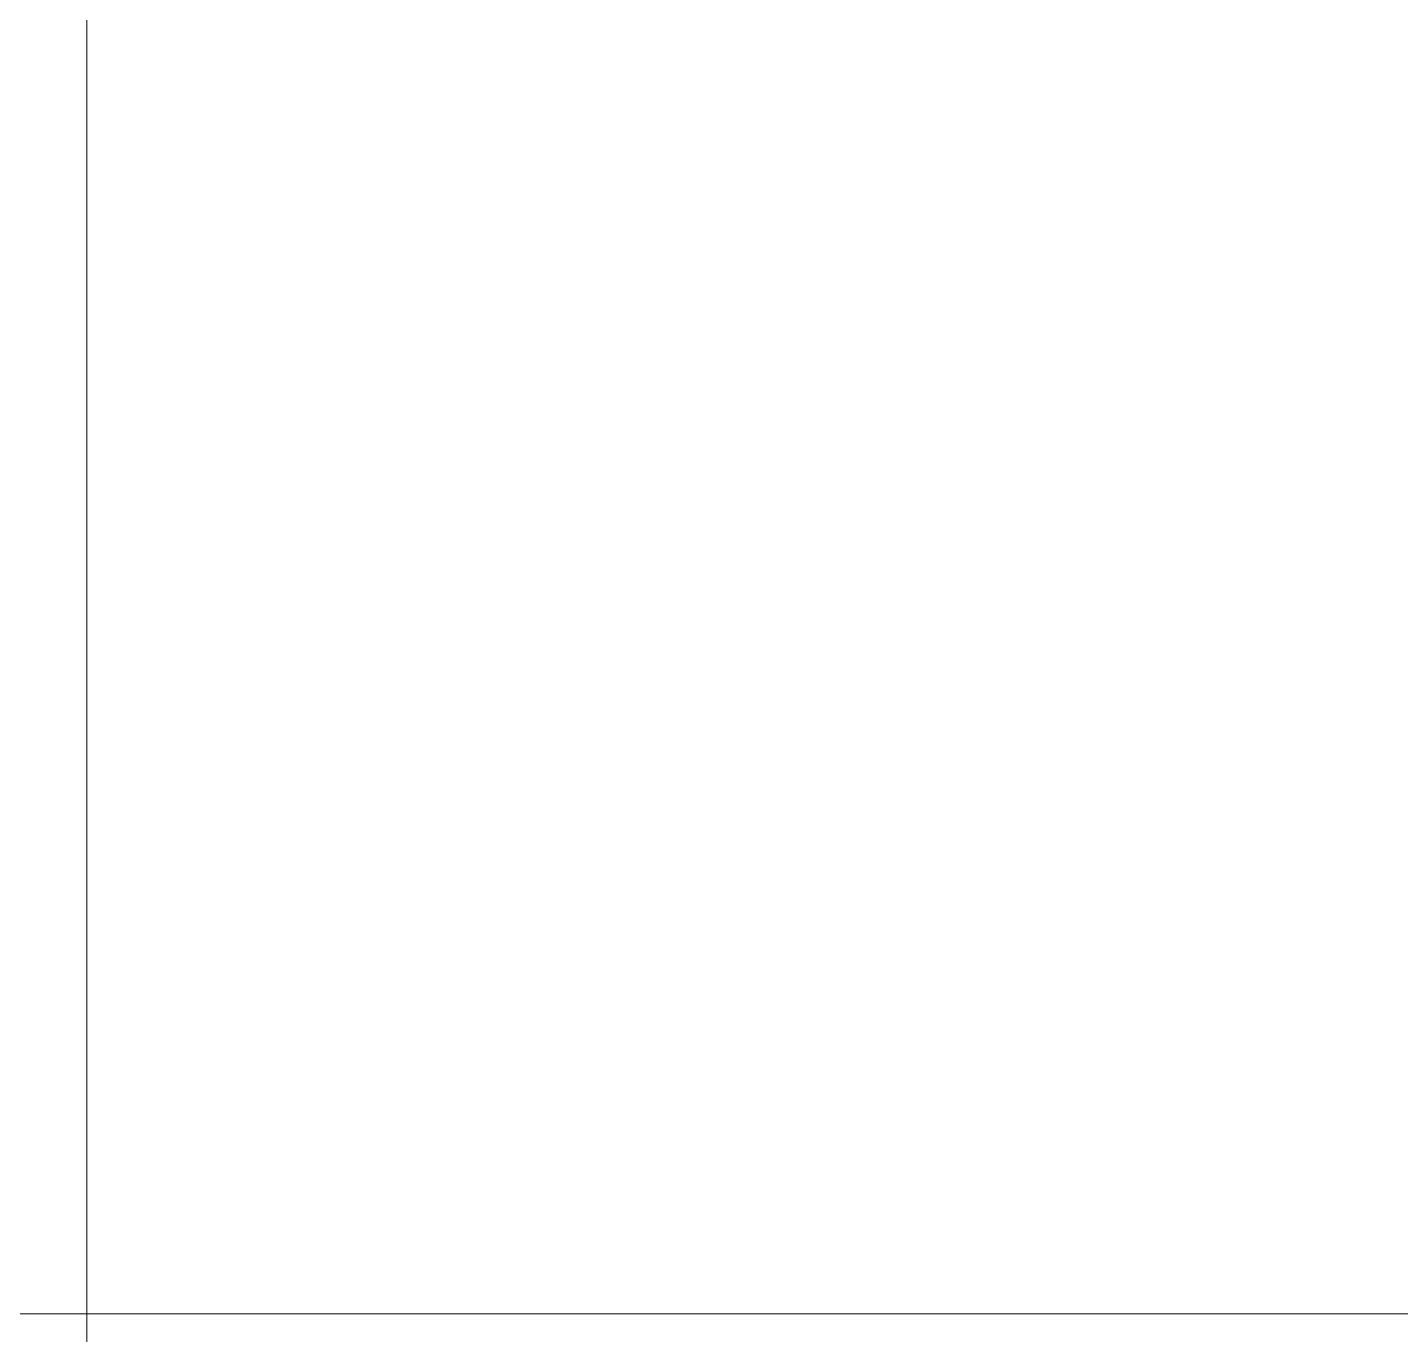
# Model space of a CAD drawing. Header units: millimetres. Extents: x -177800 to -26107, y -132450 to -18386.
# Drawn here: x -167791 to -167684.3, y -126519 to -126417.4 of the extents above; entities that cross this region are included whole.
import ezdxf

# ---------------------------------------------------------------- set-up
doc = ezdxf.new("R2010")
doc.units = ezdxf.units.MM
doc.layers.add('0-1', color=7, linetype='Continuous', lineweight=5)
doc.layers.add('A-_WALL----_H-2', color=9, linetype='Continuous', lineweight=9, true_color=0x808080)
doc.layers.add('A-_WALLPRTN_E-1', color=6, linetype='Continuous', lineweight=18, true_color=0xff00ff)

# ---------------------------------------------------------------- blocks, each defined once
blk = doc.blocks.new('1599_DB_A_BLK3_1STGD_R21_rvt-1-BLK 2 UPPER ROOF PLAN')
at = {"layer": 'A-_WALL----_H-2'}
h = blk.add_hatch(dxfattribs=at)
h.set_pattern_fill('FP_5', color=256, style=0, pattern_type=2)
h.set_pattern_definition([(0, (0, 0), (1016, 254), [83.82, -678.18, 83.82, -678.18, -4064]), (0, (0, 0), (1016, 254), [-1524, 83.82, -1440.18, 83.82, -678.18, -1778]), (0, (0, 0), (1016, 254), [-3810, 83.82, -424.18, 83.82, -1186.18]), (120, (381, 127), (-727.97045, 752.8818), [83.82, -678.18, 83.82, -678.18, -4064]), (120, (381, 127), (-727.97045, 752.8818), [-1524, 83.82, -1440.18, 83.82, -678.18, -1778]), (120, (381, 127), (-727.97045, 752.8818), [-3810, 83.82, -424.18, 83.82, -1186.18]), (240, (508, 635), (-288.02955, -1006.8818), [83.82, -678.18, 83.82, -678.18, -4064]), (240, (508, 635), (-288.02955, -1006.8818), [-1524, 83.82, -1440.18, 83.82, -678.18, -1778]), (240, (508, 635), (-288.02955, -1006.8818), [-3810, 83.82, -424.18, 83.82, -1186.18])])
h.paths.add_polyline_path([(-165986.37, -126517.37), (-165986.37, -126417.37), (-167811.37, -126417.37), (-167811.37, -126517.37), (-166523.46, -126517.37)])
at = {"layer": 'A-_WALLPRTN_E-1'}
for p, q in [((-167786.37, -127602.37), (-167786.37, -124302.37)), ((-167811.37, -126517.37), (-165986.37, -126517.37)), ((-165986.37, -126517.37), (-167811.37, -126517.37))]:
    blk.add_line(p, q, dxfattribs=at)

msp = doc.modelspace()

# ---------------------------------------------------------------- block references
at = {"layer": '0-1'}
msp.add_blockref('1599_DB_A_BLK3_1STGD_R21_rvt-1-BLK 2 UPPER ROOF PLAN', (0, 0), dxfattribs=at)

doc.saveas('drawing.dxf')
